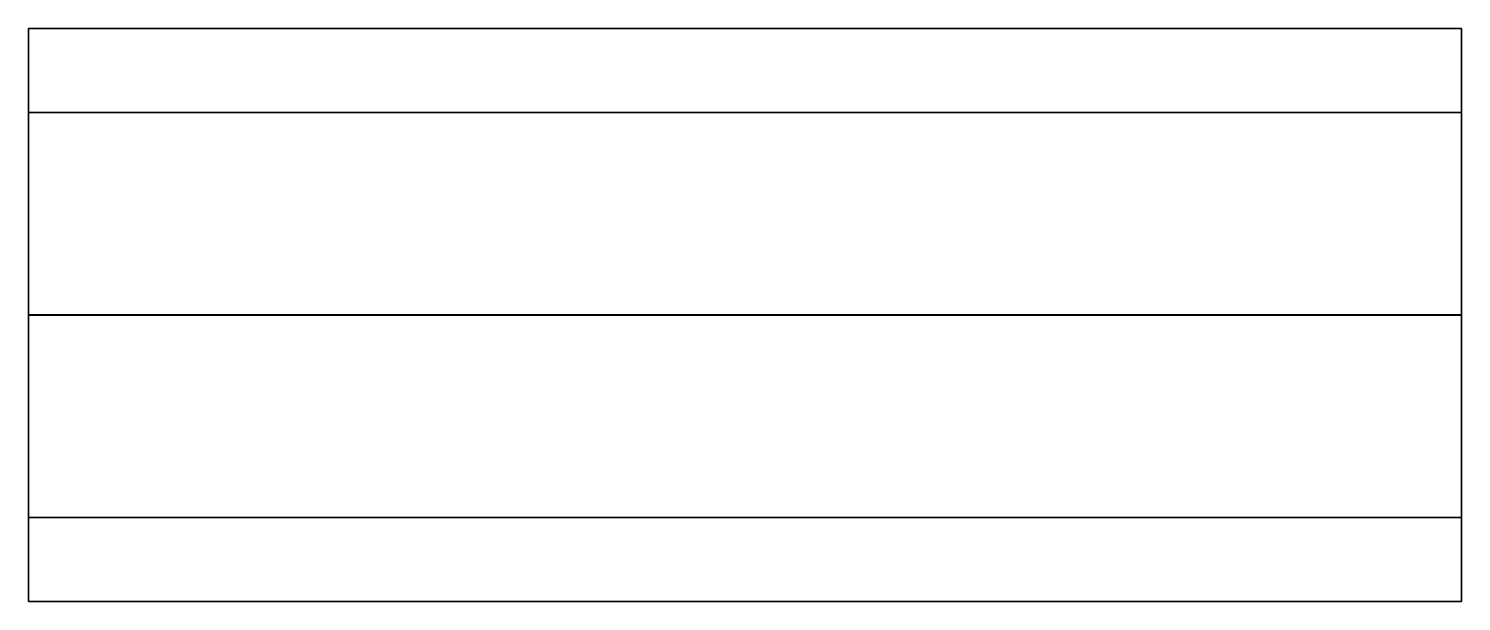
# Model space of a CAD drawing. Extents: x 0 to 50, y -20 to 0.
import ezdxf

# ---------------------------------------------------------------- set-up
doc = ezdxf.new("R2010")
doc.units = 0
doc.header["$MEASUREMENT"] = 0
doc.layers.add('ACESSORIO', color=254, linetype='Continuous')

msp = doc.modelspace()

# ---------------------------------------------------------------- linework, layer by layer
at = {"layer": 'ACESSORIO'}
for points in [[(0, 0, 10), (0, 0, 30), (50, 0, 30), (50, 0, 10)], [(0, -20, 30), (0, -20, 10), (50, -20, 10), (50, -20, 30)]]:
    msp.add_3dface(points, dxfattribs=at)
for points, invisible_edges in [([(0, -2.928932, 2.928932), (0, 0, 10), (0, 0, 30), (0, -2.928932, 37.07107)], 8), ([(50, -2.928932, 2.928932), (50, 0, 10), (50, 0, 30), (50, -2.928932, 37.07107)], 8), ([(0, -10), (0, -2.928932, 2.928932), (0, -2.928932, 37.07107), (0, -9.999999, 40)], 10), ([(50, -10), (50, -2.928932, 2.928932), (50, -2.928932, 37.07107), (50, -9.999999, 40)], 10), ([(0, -17.07107, 2.928932), (0, -10), (0, -9.999999, 40), (0, -17.07107, 37.07107)], 10), ([(50, -17.07107, 2.928932), (50, -10), (50, -9.999999, 40), (50, -17.07107, 37.07107)], 10), ([(0, -20, 10), (0, -17.07107, 2.928932), (0, -17.07107, 37.07107), (0, -20, 30)], 2), ([(50, -20, 10), (50, -17.07107, 2.928932), (50, -17.07107, 37.07107), (50, -20, 30)], 2)]:
    msp.add_3dface(points, dxfattribs=dict(at, invisible_edges=invisible_edges))

# ---------------------------------------------------------------- meshes
mesh = msp.add_polymesh((2, 5), dxfattribs=at)
for k, corner in enumerate([(0, -20, 30), (0, -17.07107, 37.07107), (0, -9.999999, 40), (0, -2.928932, 37.07107), (0, 0, 30), (50, -20, 30), (50, -17.07107, 37.07107), (50, -9.999999, 40), (50, -2.928932, 37.07107), (50, 0, 30)]):
    mesh.set_mesh_vertex(divmod(k, 5), corner)
mesh = msp.add_polymesh((2, 5), dxfattribs=at)
for k, corner in enumerate([(0, -20, 10), (0, -17.07107, 2.928932), (0, -10), (0, -2.928932, 2.928932), (0, 0, 10), (50, -20, 10), (50, -17.07107, 2.928932), (50, -10), (50, -2.928932, 2.928932), (50, 0, 10)]):
    mesh.set_mesh_vertex(divmod(k, 5), corner)

doc.saveas('drawing.dxf')
